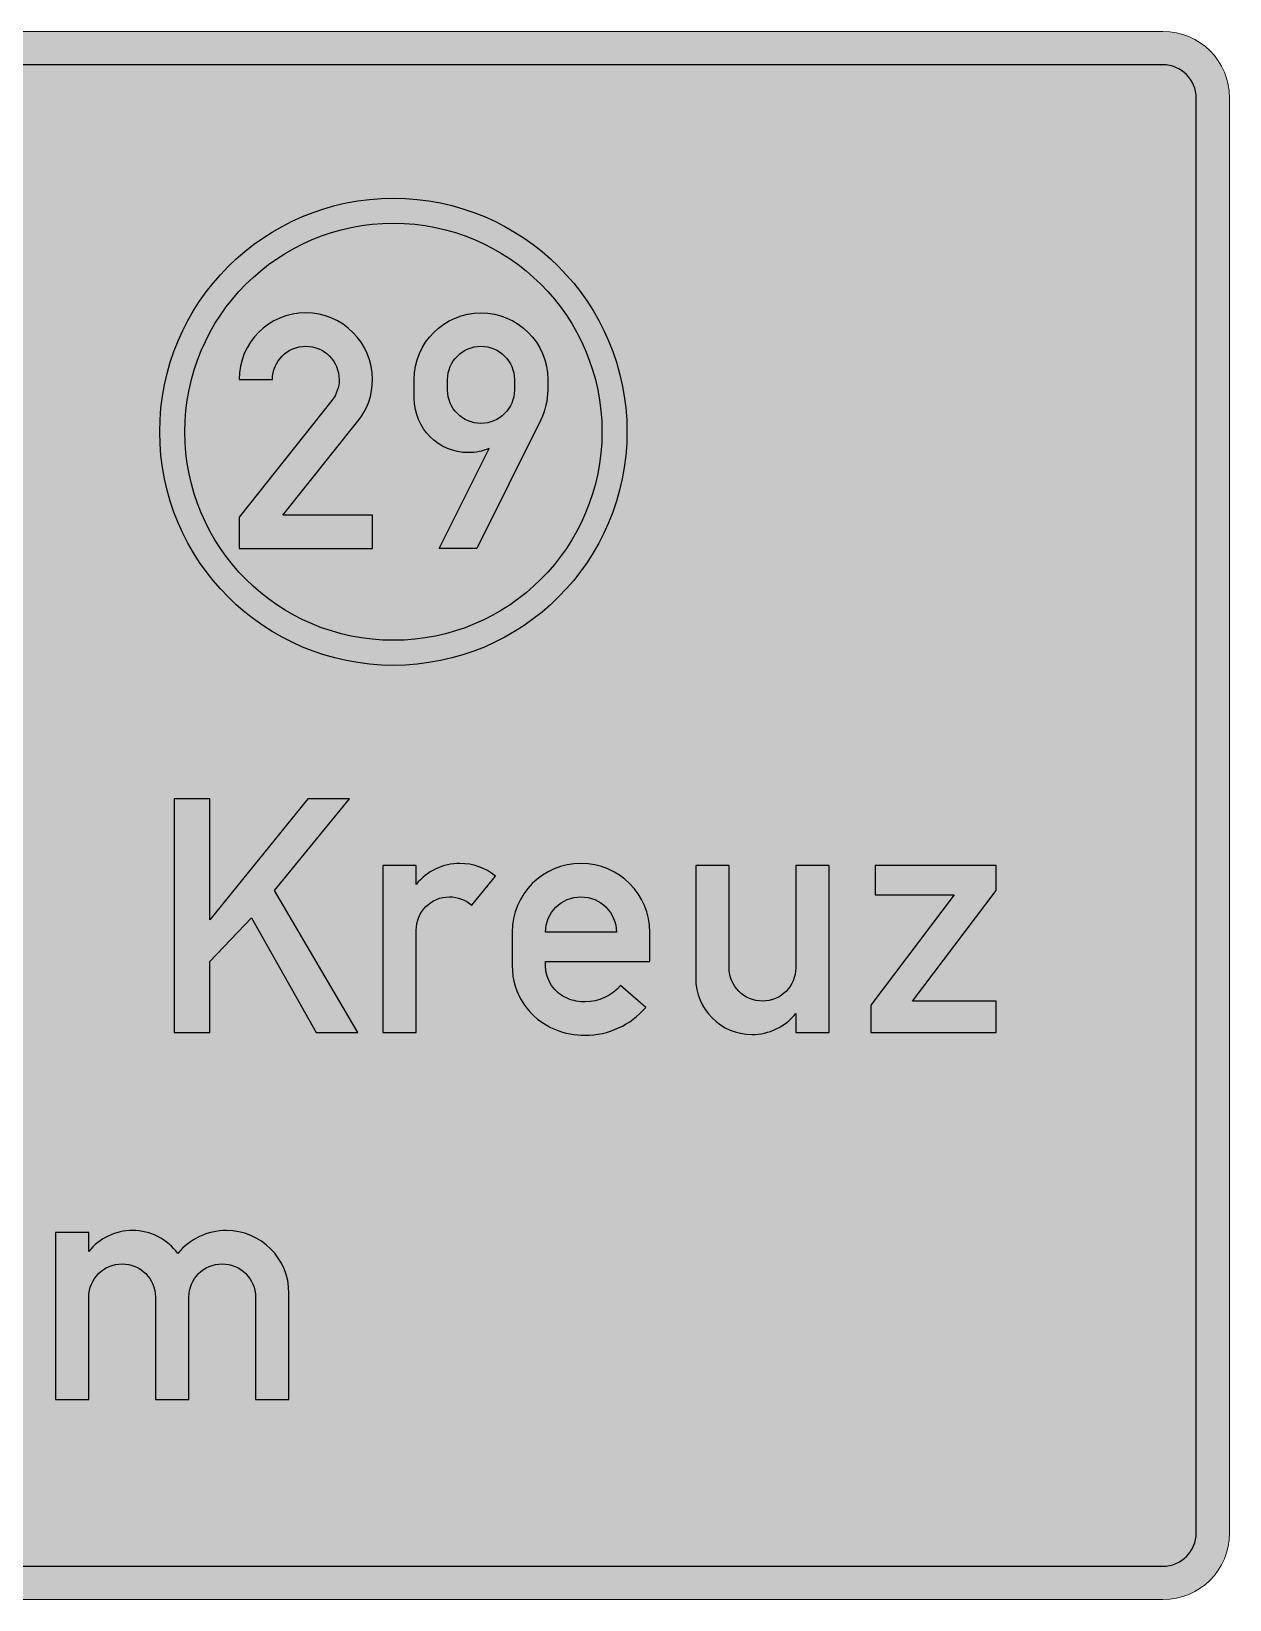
# Model space of a CAD drawing. Header units: centimetres. Extents: x -216 to 216, y -118 to 118.
# Drawn here: x 36.4 to 215.9, y -117.5 to 117.5 of the extents above; entities that cross this region are included whole.
import ezdxf

# ---------------------------------------------------------------- set-up
doc = ezdxf.new("R2010")
doc.units = ezdxf.units.CM
doc.header["$MEASUREMENT"] = 0
doc.layers.add('Ebene 1', color=7, linetype='Continuous')

msp = doc.modelspace()

# ---------------------------------------------------------------- hatches: boundary and pattern name
at = {"layer": 'Ebene 1', "true_color": 0xfefefe}
h = msp.add_hatch(color=7, dxfattribs=at)
edge = h.paths.add_edge_path()
edge.add_spline(control_points=[(-205.935, 117.5), (-205.935, 117.5), (-205.9374, 117.5), (-205.9374, 117.5), (-205.9374, 117.5), (205.935, 117.5), (205.935, 117.5), (211.46063, 117.5), (215.935, 113.02563), (215.935, 107.5), (215.935, 107.5), (215.935, -107.5), (215.935, -107.5), (215.935, -113.02563), (211.46063, -117.5), (205.935, -117.5), (205.935, -117.5), (-205.935, -117.5), (-205.935, -117.5), (-211.46063, -117.5), (-215.935, -113.02563), (-215.935, -107.5), (-215.935, -107.5), (-215.935, 107.5), (-215.935, 107.5), (-215.935, 113.02563), (-211.46063, 117.5), (-205.935, 117.5)], knot_values=[0, 0, 0, 0, 0.111111111, 0.111111111, 0.111111111, 0.222222222, 0.222222222, 0.222222222, 0.333333333, 0.333333333, 0.333333333, 0.444444444, 0.444444444, 0.444444444, 0.555555556, 0.555555556, 0.555555556, 0.666666667, 0.666666667, 0.666666667, 0.777777778, 0.777777778, 0.777777778, 0.888888889, 0.888888889, 0.888888889, 1, 1, 1, 1], degree=3, periodic=1)
at = {"layer": 'Ebene 1', "true_color": 0x0060aa}
h = msp.add_hatch(color=144, dxfattribs=at)
edge = h.paths.add_edge_path()
edge.add_spline(control_points=[(-205.935, 112.5), (-205.935, 112.5), (-205.9374, 112.5), (-205.9374, 112.5), (-205.9374, 112.5), (205.935, 112.5), (205.935, 112.5), (208.69781, 112.5), (210.935, 110.26281), (210.935, 107.5), (210.935, 107.5), (210.935, -107.5), (210.935, -107.5), (210.935, -110.26281), (208.69781, -112.5), (205.935, -112.5), (205.935, -112.5), (-205.935, -112.5), (-205.935, -112.5), (-208.69781, -112.5), (-210.935, -110.26281), (-210.935, -107.5), (-210.935, -107.5), (-210.935, 107.5), (-210.935, 107.5), (-210.935, 110.26281), (-208.69781, 112.5), (-205.935, 112.5)], knot_values=[0, 0, 0, 0, 0.111111111, 0.111111111, 0.111111111, 0.222222222, 0.222222222, 0.222222222, 0.333333333, 0.333333333, 0.333333333, 0.444444444, 0.444444444, 0.444444444, 0.555555556, 0.555555556, 0.555555556, 0.666666667, 0.666666667, 0.666666667, 0.777777778, 0.777777778, 0.777777778, 0.888888889, 0.888888889, 0.888888889, 1, 1, 1, 1], degree=3, periodic=1)
at = {"layer": 'Ebene 1', "true_color": 0xfefefe}
h = msp.add_hatch(color=7, dxfattribs=at)
edge = h.paths.add_edge_path()
edge.add_spline(control_points=[(90.645, 92.5), (71.3053, 92.5), (55.645, 76.8397), (55.645, 57.5), (55.645, 38.1603), (71.3053, 22.5), (90.645, 22.5), (109.9847, 22.5), (125.645, 38.1603), (125.645, 57.5), (125.645, 76.8397), (109.9847, 92.5), (90.645, 92.5)], knot_values=[0, 0, 0, 0, 0.25, 0.25, 0.25, 0.5, 0.5, 0.5, 0.75, 0.75, 0.75, 1, 1, 1, 1], degree=3, periodic=1)
at = {"layer": 'Ebene 1', "true_color": 0x0060aa}
h = msp.add_hatch(color=144, dxfattribs=at)
edge = h.paths.add_edge_path()
edge.add_spline(control_points=[(90.645, 88.75), (73.37741, 88.75), (59.395, 74.76759), (59.395, 57.5), (59.395, 40.23241), (73.37741, 26.25), (90.645, 26.25), (107.91259, 26.25), (121.895, 40.23241), (121.895, 57.5), (121.895, 74.76759), (107.91259, 88.75), (90.645, 88.75)], knot_values=[0, 0, 0, 0, 0.25, 0.25, 0.25, 0.5, 0.5, 0.5, 0.75, 0.75, 0.75, 1, 1, 1, 1], degree=3, periodic=1)
at = {"layer": 'Ebene 1', "true_color": 0xfefefe}
h = msp.add_hatch(color=7, dxfattribs=at)
edge = h.paths.add_edge_path()
edge.add_spline(control_points=[(82.5207, 65.3125), (82.5207, 68.07391), (80.28211, 70.3125), (77.5207, 70.3125), (74.75926, 70.3125), (72.5207, 68.07391), (72.5207, 65.3125), (72.5207, 65.3125), (67.5207, 65.3125), (67.5207, 65.3125), (67.5207, 70.83534), (71.99783, 75.3125), (77.5207, 75.3125), (83.04354, 75.3125), (87.5207, 70.83534), (87.5207, 65.31247), (87.5207, 63.04269), (86.74851, 60.84044), (85.33108, 59.06766), (85.33108, 59.06766), (74.0832, 45), (74.0832, 45), (74.0832, 45), (87.5207, 45), (87.5207, 45), (87.5207, 45), (87.5207, 40), (87.5207, 40), (87.5207, 40), (67.5207, 40), (67.5207, 40), (67.5207, 40), (67.5207, 44.6875), (67.5207, 44.6875), (67.5207, 44.6875), (81.43558, 62.20222), (81.43558, 62.20222), (82.1382, 63.08666), (82.5207, 64.18294), (82.5207, 65.3125)], knot_values=[0, 0, 0, 0, 0.076923077, 0.076923077, 0.076923077, 0.153846154, 0.153846154, 0.153846154, 0.230769231, 0.230769231, 0.230769231, 0.307692308, 0.307692308, 0.307692308, 0.384615385, 0.384615385, 0.384615385, 0.461538462, 0.461538462, 0.461538462, 0.538461538, 0.538461538, 0.538461538, 0.615384615, 0.615384615, 0.615384615, 0.692307692, 0.692307692, 0.692307692, 0.769230769, 0.769230769, 0.769230769, 0.846153846, 0.846153846, 0.846153846, 0.923076923, 0.923076923, 0.923076923, 1, 1, 1, 1], degree=3, periodic=1)
h = msp.add_hatch(color=7, dxfattribs=at)
edge = h.paths.add_edge_path()
edge.add_spline(control_points=[(104.99008, 54.98731), (104.99008, 54.98731), (97.5207, 40), (97.5207, 40), (97.5207, 40), (103.1457, 40), (103.1457, 40), (103.1457, 40), (112.72786, 59.30375), (112.72786, 59.30375), (113.41376, 60.68556), (113.7707, 62.20728), (113.7707, 63.75), (113.7707, 63.75), (113.7707, 65.3125), (113.7707, 65.3125), (113.7707, 70.83534), (109.29354, 75.3125), (103.7707, 75.3125), (98.24783, 75.3125), (93.7707, 70.83534), (93.7707, 65.3125), (93.7707, 65.3125), (93.7707, 62.5), (93.7707, 62.5), (93.7707, 58.01266), (97.40836, 54.375), (101.89567, 54.375), (102.95726, 54.375), (104.00851, 54.583), (104.99008, 54.98731)], knot_values=[0, 0, 0, 0, 0.1, 0.1, 0.1, 0.2, 0.2, 0.2, 0.3, 0.3, 0.3, 0.4, 0.4, 0.4, 0.5, 0.5, 0.5, 0.6, 0.6, 0.6, 0.7, 0.7, 0.7, 0.8, 0.8, 0.8, 0.9, 0.9, 0.9, 1, 1, 1, 1], degree=3, periodic=1)
h = msp.add_hatch(color=7, dxfattribs=at)
edge = h.paths.add_edge_path()
edge.add_spline(control_points=[(103.7707, 70.3125), (101.00926, 70.3125), (98.7707, 68.07391), (98.7707, 65.3125), (98.7707, 65.3125), (98.7707, 63.75), (98.7707, 63.75), (98.77067, 60.98856), (101.00926, 58.75), (103.77067, 58.75), (106.53211, 58.75), (108.7707, 60.98856), (108.7707, 63.75), (108.7707, 63.75), (108.7707, 65.3125), (108.7707, 65.3125), (108.7707, 68.07391), (106.53211, 70.3125), (103.7707, 70.3125)], knot_values=[0, 0, 0, 0, 0.166666667, 0.166666667, 0.166666667, 0.333333333, 0.333333333, 0.333333333, 0.5, 0.5, 0.5, 0.666666667, 0.666666667, 0.666666667, 0.833333333, 0.833333333, 0.833333333, 1, 1, 1, 1], degree=3, periodic=1)
h = msp.add_hatch(color=7, dxfattribs=at)
edge = h.paths.add_edge_path()
edge.add_spline(control_points=[(57.81254, 2.5), (57.81254, 2.5), (63.12504, 2.5), (63.12504, 2.5), (63.12504, 2.5), (63.12504, -15.625), (63.12504, -15.625), (63.12504, -15.625), (77.81254, 2.5), (77.81254, 2.5), (77.81254, 2.5), (84.06254, 2.5), (84.06254, 2.5), (84.06254, 2.5), (72.81254, -11.25), (72.81254, -11.25), (72.81254, -11.25), (85.31254, -32.50001), (85.31254, -32.50001), (85.31254, -32.50001), (79.06254, -32.50001), (79.06254, -32.50001), (79.06254, -32.50001), (69.37504, -15.3125), (69.37504, -15.3125), (69.37504, -15.3125), (63.12504, -21.87501), (63.12504, -21.87501), (63.12504, -21.87501), (63.12504, -32.50001), (63.12504, -32.50001), (63.12504, -32.50001), (57.81254, -32.50001), (57.81254, -32.50001), (57.81254, -32.50001), (57.81254, 2.5), (57.81254, 2.5)], knot_values=[0, 0, 0, 0, 0.083333333, 0.083333333, 0.083333333, 0.166666667, 0.166666667, 0.166666667, 0.25, 0.25, 0.25, 0.333333333, 0.333333333, 0.333333333, 0.416666667, 0.416666667, 0.416666667, 0.5, 0.5, 0.5, 0.583333333, 0.583333333, 0.583333333, 0.666666667, 0.666666667, 0.666666667, 0.75, 0.75, 0.75, 0.833333333, 0.833333333, 0.833333333, 0.916666667, 0.916666667, 0.916666667, 1, 1, 1, 1], degree=3, periodic=1)
h = msp.add_hatch(color=7, dxfattribs=at)
edge = h.paths.add_edge_path()
edge.add_spline(control_points=[(94.06254, -7.5), (94.06254, -7.5), (94.06251, -10.32172), (94.06251, -10.32172), (95.66441, -8.33947), (98.07644, -7.1875), (100.62504, -7.1875), (102.55929, -7.1875), (104.43482, -7.8521), (105.93751, -9.06997), (105.93751, -9.06997), (102.3861, -13.45204), (102.3861, -13.45204), (101.4706, -12.6375), (100.28791, -12.1875), (99.06254, -12.1875), (96.3011, -12.1875), (94.06254, -14.4261), (94.06254, -17.1875), (94.06254, -17.1875), (94.06254, -32.50001), (94.06254, -32.50001), (94.06254, -32.50001), (89.06254, -32.50001), (89.06254, -32.50001), (89.06254, -32.50001), (89.06254, -7.5), (89.06254, -7.5), (89.06254, -7.5), (94.06254, -7.5), (94.06254, -7.5)], knot_values=[0, 0, 0, 0, 0.1, 0.1, 0.1, 0.2, 0.2, 0.2, 0.3, 0.3, 0.3, 0.4, 0.4, 0.4, 0.5, 0.5, 0.5, 0.6, 0.6, 0.6, 0.7, 0.7, 0.7, 0.8, 0.8, 0.8, 0.9, 0.9, 0.9, 1, 1, 1, 1], degree=3, periodic=1)
h = msp.add_hatch(color=7, dxfattribs=at)
edge = h.paths.add_edge_path()
edge.add_spline(control_points=[(116.77697, -27.43257), (117.60329, -27.7631), (118.48504, -27.93288), (119.37497, -27.93288), (121.41551, -27.93288), (123.35429, -27.04197), (124.68326, -25.49357), (124.68326, -25.49357), (128.47738, -28.75004), (128.47738, -28.75004), (126.19854, -31.40516), (122.87398, -32.93288), (119.37497, -32.93288), (117.84894, -32.93285), (116.33691, -32.64169), (114.92004, -32.07494), (111.00479, -30.50885), (108.43751, -26.71685), (108.43751, -22.50001), (108.43751, -22.50001), (108.43751, -17.5), (108.43751, -17.5), (108.43751, -11.80457), (113.05454, -7.1875), (118.75001, -7.1875), (124.44544, -7.1875), (129.06251, -11.80457), (129.06251, -17.5), (129.06251, -17.5), (129.06251, -21.87501), (129.06251, -21.87501), (129.06251, -21.87501), (113.43751, -21.87501), (113.43751, -21.87501), (113.43751, -21.87501), (113.43751, -22.50001), (113.43751, -22.50001), (113.43751, -24.67232), (114.76004, -26.62579), (116.77697, -27.43257)], knot_values=[0, 0, 0, 0, 0.076923077, 0.076923077, 0.076923077, 0.153846154, 0.153846154, 0.153846154, 0.230769231, 0.230769231, 0.230769231, 0.307692308, 0.307692308, 0.307692308, 0.384615385, 0.384615385, 0.384615385, 0.461538462, 0.461538462, 0.461538462, 0.538461538, 0.538461538, 0.538461538, 0.615384615, 0.615384615, 0.615384615, 0.692307692, 0.692307692, 0.692307692, 0.769230769, 0.769230769, 0.769230769, 0.846153846, 0.846153846, 0.846153846, 0.923076923, 0.923076923, 0.923076923, 1, 1, 1, 1], degree=3, periodic=1)
h = msp.add_hatch(color=7, dxfattribs=at)
edge = h.paths.add_edge_path()
edge.add_spline(control_points=[(150.93751, -29.67832), (149.3356, -31.66057), (146.92357, -32.81251), (144.37497, -32.81251), (139.7151, -32.81247), (135.93751, -29.03491), (135.93751, -24.37501), (135.93751, -24.37501), (135.93751, -7.5), (135.93751, -7.5), (135.93751, -7.5), (140.93751, -7.5), (140.93751, -7.5), (140.93751, -7.5), (140.93751, -22.81251), (140.93751, -22.81251), (140.93747, -25.57394), (143.17607, -27.81251), (145.93747, -27.81251), (148.69891, -27.81251), (150.93751, -25.57394), (150.93751, -22.81254), (150.93751, -22.81254), (150.93751, -7.5), (150.93751, -7.5), (150.93751, -7.5), (155.93751, -7.5), (155.93751, -7.5), (155.93751, -7.5), (155.93751, -32.50001), (155.93751, -32.50001), (155.93751, -32.50001), (150.93751, -32.50001), (150.93751, -32.50001), (150.93751, -32.50001), (150.93751, -29.67832), (150.93751, -29.67832)], knot_values=[0, 0, 0, 0, 0.083333333, 0.083333333, 0.083333333, 0.166666667, 0.166666667, 0.166666667, 0.25, 0.25, 0.25, 0.333333333, 0.333333333, 0.333333333, 0.416666667, 0.416666667, 0.416666667, 0.5, 0.5, 0.5, 0.583333333, 0.583333333, 0.583333333, 0.666666667, 0.666666667, 0.666666667, 0.75, 0.75, 0.75, 0.833333333, 0.833333333, 0.833333333, 0.916666667, 0.916666667, 0.916666667, 1, 1, 1, 1], degree=3, periodic=1)
h = msp.add_hatch(color=7, dxfattribs=at)
edge = h.paths.add_edge_path()
edge.add_spline(control_points=[(162.18751, -28.43751), (162.18751, -28.43751), (174.68751, -11.875), (174.68751, -11.875), (174.68751, -11.875), (162.81251, -11.875), (162.81251, -11.875), (162.81251, -11.875), (162.81251, -7.5), (162.81251, -7.5), (162.81251, -7.5), (180.93751, -7.5), (180.93751, -7.5), (180.93751, -7.5), (180.93751, -11.25), (180.93751, -11.25), (180.93751, -11.25), (168.43751, -27.81251), (168.43751, -27.81251), (168.43751, -27.81251), (180.93751, -27.81251), (180.93751, -27.81251), (180.93751, -27.81251), (180.93751, -32.50001), (180.93751, -32.50001), (180.93751, -32.50001), (162.18751, -32.50001), (162.18751, -32.50001), (162.18751, -32.50001), (162.18751, -28.43751), (162.18751, -28.43751)], knot_values=[0, 0, 0, 0, 0.1, 0.1, 0.1, 0.2, 0.2, 0.2, 0.3, 0.3, 0.3, 0.4, 0.4, 0.4, 0.5, 0.5, 0.5, 0.6, 0.6, 0.6, 0.7, 0.7, 0.7, 0.8, 0.8, 0.8, 0.9, 0.9, 0.9, 1, 1, 1, 1], degree=3, periodic=1)
h = msp.add_hatch(color=7, dxfattribs=at)
edge = h.paths.add_edge_path()
edge.add_spline(control_points=[(118.75001, -12.1875), (115.81597, -12.1875), (113.43751, -14.566), (113.43751, -17.5), (113.43751, -17.5), (124.06251, -17.5), (124.06251, -17.5), (124.06251, -14.566), (121.68401, -12.1875), (118.75001, -12.1875)], knot_values=[0, 0, 0, 0, 0.333333333, 0.333333333, 0.333333333, 0.666666667, 0.666666667, 0.666666667, 1, 1, 1, 1], degree=3, periodic=1)
h = msp.add_hatch(color=7, dxfattribs=at)
edge = h.paths.add_edge_path()
edge.add_spline(control_points=[(44.99987, -65.32172), (46.60178, -63.33947), (49.01381, -62.1875), (51.5624, -62.1875), (54.24865, -62.1875), (56.77437, -63.46663), (58.36399, -65.63206), (60.14449, -63.45213), (62.81021, -62.1875), (65.62487, -62.1875), (70.80256, -62.1875), (74.9999, -66.38484), (74.9999, -71.56253), (74.9999, -71.56253), (74.9999, -87.5), (74.9999, -87.5), (74.9999, -87.5), (69.9999, -87.5), (69.9999, -87.5), (69.9999, -87.5), (69.9999, -72.1875), (69.9999, -72.1875), (69.9999, -69.42609), (67.76131, -67.1875), (64.9999, -67.1875), (62.23846, -67.1875), (59.9999, -69.42609), (59.9999, -72.1875), (59.9999, -72.1875), (59.9999, -87.5), (59.9999, -87.5), (59.9999, -87.5), (54.9999, -87.5), (54.9999, -87.5), (54.9999, -87.5), (54.9999, -72.1875), (54.9999, -72.1875), (54.9999, -69.42609), (52.76131, -67.1875), (49.9999, -67.1875), (47.23846, -67.1875), (44.9999, -69.42609), (44.9999, -72.1875), (44.9999, -72.1875), (44.9999, -87.5), (44.9999, -87.5), (44.9999, -87.5), (39.9999, -87.5), (39.9999, -87.5), (39.9999, -87.5), (39.9999, -62.5), (39.9999, -62.5), (39.9999, -62.5), (44.9999, -62.5), (44.9999, -62.5), (44.9999, -62.5), (44.99987, -65.32172), (44.99987, -65.32172)], knot_values=[0, 0, 0, 0, 0.052631579, 0.052631579, 0.052631579, 0.105263158, 0.105263158, 0.105263158, 0.157894737, 0.157894737, 0.157894737, 0.210526316, 0.210526316, 0.210526316, 0.263157895, 0.263157895, 0.263157895, 0.315789474, 0.315789474, 0.315789474, 0.368421053, 0.368421053, 0.368421053, 0.421052632, 0.421052632, 0.421052632, 0.473684211, 0.473684211, 0.473684211, 0.526315789, 0.526315789, 0.526315789, 0.578947368, 0.578947368, 0.578947368, 0.631578947, 0.631578947, 0.631578947, 0.684210526, 0.684210526, 0.684210526, 0.736842105, 0.736842105, 0.736842105, 0.789473684, 0.789473684, 0.789473684, 0.842105263, 0.842105263, 0.842105263, 0.894736842, 0.894736842, 0.894736842, 0.947368421, 0.947368421, 0.947368421, 1, 1, 1, 1], degree=3, periodic=1)

# ---------------------------------------------------------------- linework, layer by layer
at = {"layer": 'Ebene 1', "color": 250, "lineweight": 0}
msp.add_open_spline([(-205.935, 117.5), (-205.935, 117.5), (-205.9374, 117.5), (-205.9374, 117.5), (-205.9374, 117.5), (205.935, 117.5), (205.935, 117.5), (211.46063, 117.5), (215.935, 113.02563), (215.935, 107.5), (215.935, 107.5), (215.935, -107.5), (215.935, -107.5), (215.935, -113.02563), (211.46063, -117.5), (205.935, -117.5), (205.935, -117.5), (-205.935, -117.5), (-205.935, -117.5), (-211.46063, -117.5), (-215.935, -113.02563), (-215.935, -107.5), (-215.935, -107.5), (-215.935, 107.5), (-215.935, 107.5), (-215.935, 113.02563), (-211.46063, 117.5), (-205.935, 117.5)], degree=3, knots=[0, 0, 0, 0, 0.111111111, 0.111111111, 0.111111111, 0.222222222, 0.222222222, 0.222222222, 0.333333333, 0.333333333, 0.333333333, 0.444444444, 0.444444444, 0.444444444, 0.555555556, 0.555555556, 0.555555556, 0.666666667, 0.666666667, 0.666666667, 0.777777778, 0.777777778, 0.777777778, 0.888888889, 0.888888889, 0.888888889, 1, 1, 1, 1], dxfattribs=at)
at = {"layer": 'Ebene 1', "color": 144}
for points, knots in [([(-205.935, 112.5), (-205.935, 112.5), (-205.9374, 112.5), (-205.9374, 112.5), (-205.9374, 112.5), (205.935, 112.5), (205.935, 112.5), (208.69781, 112.5), (210.935, 110.26281), (210.935, 107.5), (210.935, 107.5), (210.935, -107.5), (210.935, -107.5), (210.935, -110.26281), (208.69781, -112.5), (205.935, -112.5), (205.935, -112.5), (-205.935, -112.5), (-205.935, -112.5), (-208.69781, -112.5), (-210.935, -110.26281), (-210.935, -107.5), (-210.935, -107.5), (-210.935, 107.5), (-210.935, 107.5), (-210.935, 110.26281), (-208.69781, 112.5), (-205.935, 112.5)], [0, 0, 0, 0, 0.111111111, 0.111111111, 0.111111111, 0.222222222, 0.222222222, 0.222222222, 0.333333333, 0.333333333, 0.333333333, 0.444444444, 0.444444444, 0.444444444, 0.555555556, 0.555555556, 0.555555556, 0.666666667, 0.666666667, 0.666666667, 0.777777778, 0.777777778, 0.777777778, 0.888888889, 0.888888889, 0.888888889, 1, 1, 1, 1]), ([(90.645, 88.75), (73.37741, 88.75), (59.395, 74.76759), (59.395, 57.5), (59.395, 40.23241), (73.37741, 26.25), (90.645, 26.25), (107.91259, 26.25), (121.895, 40.23241), (121.895, 57.5), (121.895, 74.76759), (107.91259, 88.75), (90.645, 88.75)], [0, 0, 0, 0, 0.25, 0.25, 0.25, 0.5, 0.5, 0.5, 0.75, 0.75, 0.75, 1, 1, 1, 1])]:
    msp.add_open_spline(points, degree=3, knots=knots, dxfattribs=at)
at = {"layer": 'Ebene 1', "color": 7}
for points, knots in [([(90.645, 92.5), (71.3053, 92.5), (55.645, 76.8397), (55.645, 57.5), (55.645, 38.1603), (71.3053, 22.5), (90.645, 22.5), (109.9847, 22.5), (125.645, 38.1603), (125.645, 57.5), (125.645, 76.8397), (109.9847, 92.5), (90.645, 92.5)], [0, 0, 0, 0, 0.25, 0.25, 0.25, 0.5, 0.5, 0.5, 0.75, 0.75, 0.75, 1, 1, 1, 1]), ([(82.5207, 65.3125), (82.5207, 68.07391), (80.28211, 70.3125), (77.5207, 70.3125), (74.75926, 70.3125), (72.5207, 68.07391), (72.5207, 65.3125), (72.5207, 65.3125), (67.5207, 65.3125), (67.5207, 65.3125), (67.5207, 70.83534), (71.99783, 75.3125), (77.5207, 75.3125), (83.04354, 75.3125), (87.5207, 70.83534), (87.5207, 65.31247), (87.5207, 63.04269), (86.74851, 60.84044), (85.33108, 59.06766), (85.33108, 59.06766), (74.0832, 45), (74.0832, 45), (74.0832, 45), (87.5207, 45), (87.5207, 45), (87.5207, 45), (87.5207, 40), (87.5207, 40), (87.5207, 40), (67.5207, 40), (67.5207, 40), (67.5207, 40), (67.5207, 44.6875), (67.5207, 44.6875), (67.5207, 44.6875), (81.43558, 62.20222), (81.43558, 62.20222), (82.1382, 63.08666), (82.5207, 64.18294), (82.5207, 65.3125)], [0, 0, 0, 0, 0.076923077, 0.076923077, 0.076923077, 0.153846154, 0.153846154, 0.153846154, 0.230769231, 0.230769231, 0.230769231, 0.307692308, 0.307692308, 0.307692308, 0.384615385, 0.384615385, 0.384615385, 0.461538462, 0.461538462, 0.461538462, 0.538461538, 0.538461538, 0.538461538, 0.615384615, 0.615384615, 0.615384615, 0.692307692, 0.692307692, 0.692307692, 0.769230769, 0.769230769, 0.769230769, 0.846153846, 0.846153846, 0.846153846, 0.923076923, 0.923076923, 0.923076923, 1, 1, 1, 1]), ([(104.99008, 54.98731), (104.99008, 54.98731), (97.5207, 40), (97.5207, 40), (97.5207, 40), (103.1457, 40), (103.1457, 40), (103.1457, 40), (112.72786, 59.30375), (112.72786, 59.30375), (113.41376, 60.68556), (113.7707, 62.20728), (113.7707, 63.75), (113.7707, 63.75), (113.7707, 65.3125), (113.7707, 65.3125), (113.7707, 70.83534), (109.29354, 75.3125), (103.7707, 75.3125), (98.24783, 75.3125), (93.7707, 70.83534), (93.7707, 65.3125), (93.7707, 65.3125), (93.7707, 62.5), (93.7707, 62.5), (93.7707, 58.01266), (97.40836, 54.375), (101.89567, 54.375), (102.95726, 54.375), (104.00851, 54.583), (104.99008, 54.98731)], [0, 0, 0, 0, 0.1, 0.1, 0.1, 0.2, 0.2, 0.2, 0.3, 0.3, 0.3, 0.4, 0.4, 0.4, 0.5, 0.5, 0.5, 0.6, 0.6, 0.6, 0.7, 0.7, 0.7, 0.8, 0.8, 0.8, 0.9, 0.9, 0.9, 1, 1, 1, 1]), ([(103.7707, 70.3125), (101.00926, 70.3125), (98.7707, 68.07391), (98.7707, 65.3125), (98.7707, 65.3125), (98.7707, 63.75), (98.7707, 63.75), (98.77067, 60.98856), (101.00926, 58.75), (103.77067, 58.75), (106.53211, 58.75), (108.7707, 60.98856), (108.7707, 63.75), (108.7707, 63.75), (108.7707, 65.3125), (108.7707, 65.3125), (108.7707, 68.07391), (106.53211, 70.3125), (103.7707, 70.3125)], [0, 0, 0, 0, 0.166666667, 0.166666667, 0.166666667, 0.333333333, 0.333333333, 0.333333333, 0.5, 0.5, 0.5, 0.666666667, 0.666666667, 0.666666667, 0.833333333, 0.833333333, 0.833333333, 1, 1, 1, 1]), ([(57.81254, 2.5), (57.81254, 2.5), (63.12504, 2.5), (63.12504, 2.5), (63.12504, 2.5), (63.12504, -15.625), (63.12504, -15.625), (63.12504, -15.625), (77.81254, 2.5), (77.81254, 2.5), (77.81254, 2.5), (84.06254, 2.5), (84.06254, 2.5), (84.06254, 2.5), (72.81254, -11.25), (72.81254, -11.25), (72.81254, -11.25), (85.31254, -32.50001), (85.31254, -32.50001), (85.31254, -32.50001), (79.06254, -32.50001), (79.06254, -32.50001), (79.06254, -32.50001), (69.37504, -15.3125), (69.37504, -15.3125), (69.37504, -15.3125), (63.12504, -21.87501), (63.12504, -21.87501), (63.12504, -21.87501), (63.12504, -32.50001), (63.12504, -32.50001), (63.12504, -32.50001), (57.81254, -32.50001), (57.81254, -32.50001), (57.81254, -32.50001), (57.81254, 2.5), (57.81254, 2.5)], [0, 0, 0, 0, 0.083333333, 0.083333333, 0.083333333, 0.166666667, 0.166666667, 0.166666667, 0.25, 0.25, 0.25, 0.333333333, 0.333333333, 0.333333333, 0.416666667, 0.416666667, 0.416666667, 0.5, 0.5, 0.5, 0.583333333, 0.583333333, 0.583333333, 0.666666667, 0.666666667, 0.666666667, 0.75, 0.75, 0.75, 0.833333333, 0.833333333, 0.833333333, 0.916666667, 0.916666667, 0.916666667, 1, 1, 1, 1]), ([(94.06254, -7.5), (94.06254, -7.5), (94.06251, -10.32172), (94.06251, -10.32172), (95.66441, -8.33947), (98.07644, -7.1875), (100.62504, -7.1875), (102.55929, -7.1875), (104.43482, -7.8521), (105.93751, -9.06997), (105.93751, -9.06997), (102.3861, -13.45204), (102.3861, -13.45204), (101.4706, -12.6375), (100.28791, -12.1875), (99.06254, -12.1875), (96.3011, -12.1875), (94.06254, -14.4261), (94.06254, -17.1875), (94.06254, -17.1875), (94.06254, -32.50001), (94.06254, -32.50001), (94.06254, -32.50001), (89.06254, -32.50001), (89.06254, -32.50001), (89.06254, -32.50001), (89.06254, -7.5), (89.06254, -7.5), (89.06254, -7.5), (94.06254, -7.5), (94.06254, -7.5)], [0, 0, 0, 0, 0.1, 0.1, 0.1, 0.2, 0.2, 0.2, 0.3, 0.3, 0.3, 0.4, 0.4, 0.4, 0.5, 0.5, 0.5, 0.6, 0.6, 0.6, 0.7, 0.7, 0.7, 0.8, 0.8, 0.8, 0.9, 0.9, 0.9, 1, 1, 1, 1]), ([(116.77697, -27.43257), (117.60329, -27.7631), (118.48504, -27.93288), (119.37497, -27.93288), (121.41551, -27.93288), (123.35429, -27.04197), (124.68326, -25.49357), (124.68326, -25.49357), (128.47738, -28.75004), (128.47738, -28.75004), (126.19854, -31.40516), (122.87398, -32.93288), (119.37497, -32.93288), (117.84894, -32.93285), (116.33691, -32.64169), (114.92004, -32.07494), (111.00479, -30.50885), (108.43751, -26.71685), (108.43751, -22.50001), (108.43751, -22.50001), (108.43751, -17.5), (108.43751, -17.5), (108.43751, -11.80457), (113.05454, -7.1875), (118.75001, -7.1875), (124.44544, -7.1875), (129.06251, -11.80457), (129.06251, -17.5), (129.06251, -17.5), (129.06251, -21.87501), (129.06251, -21.87501), (129.06251, -21.87501), (113.43751, -21.87501), (113.43751, -21.87501), (113.43751, -21.87501), (113.43751, -22.50001), (113.43751, -22.50001), (113.43751, -24.67232), (114.76004, -26.62579), (116.77697, -27.43257)], [0, 0, 0, 0, 0.076923077, 0.076923077, 0.076923077, 0.153846154, 0.153846154, 0.153846154, 0.230769231, 0.230769231, 0.230769231, 0.307692308, 0.307692308, 0.307692308, 0.384615385, 0.384615385, 0.384615385, 0.461538462, 0.461538462, 0.461538462, 0.538461538, 0.538461538, 0.538461538, 0.615384615, 0.615384615, 0.615384615, 0.692307692, 0.692307692, 0.692307692, 0.769230769, 0.769230769, 0.769230769, 0.846153846, 0.846153846, 0.846153846, 0.923076923, 0.923076923, 0.923076923, 1, 1, 1, 1]), ([(150.93751, -29.67832), (149.3356, -31.66057), (146.92357, -32.81251), (144.37497, -32.81251), (139.7151, -32.81247), (135.93751, -29.03491), (135.93751, -24.37501), (135.93751, -24.37501), (135.93751, -7.5), (135.93751, -7.5), (135.93751, -7.5), (140.93751, -7.5), (140.93751, -7.5), (140.93751, -7.5), (140.93751, -22.81251), (140.93751, -22.81251), (140.93747, -25.57394), (143.17607, -27.81251), (145.93747, -27.81251), (148.69891, -27.81251), (150.93751, -25.57394), (150.93751, -22.81254), (150.93751, -22.81254), (150.93751, -7.5), (150.93751, -7.5), (150.93751, -7.5), (155.93751, -7.5), (155.93751, -7.5), (155.93751, -7.5), (155.93751, -32.50001), (155.93751, -32.50001), (155.93751, -32.50001), (150.93751, -32.50001), (150.93751, -32.50001), (150.93751, -32.50001), (150.93751, -29.67832), (150.93751, -29.67832)], [0, 0, 0, 0, 0.083333333, 0.083333333, 0.083333333, 0.166666667, 0.166666667, 0.166666667, 0.25, 0.25, 0.25, 0.333333333, 0.333333333, 0.333333333, 0.416666667, 0.416666667, 0.416666667, 0.5, 0.5, 0.5, 0.583333333, 0.583333333, 0.583333333, 0.666666667, 0.666666667, 0.666666667, 0.75, 0.75, 0.75, 0.833333333, 0.833333333, 0.833333333, 0.916666667, 0.916666667, 0.916666667, 1, 1, 1, 1]), ([(162.18751, -28.43751), (162.18751, -28.43751), (174.68751, -11.875), (174.68751, -11.875), (174.68751, -11.875), (162.81251, -11.875), (162.81251, -11.875), (162.81251, -11.875), (162.81251, -7.5), (162.81251, -7.5), (162.81251, -7.5), (180.93751, -7.5), (180.93751, -7.5), (180.93751, -7.5), (180.93751, -11.25), (180.93751, -11.25), (180.93751, -11.25), (168.43751, -27.81251), (168.43751, -27.81251), (168.43751, -27.81251), (180.93751, -27.81251), (180.93751, -27.81251), (180.93751, -27.81251), (180.93751, -32.50001), (180.93751, -32.50001), (180.93751, -32.50001), (162.18751, -32.50001), (162.18751, -32.50001), (162.18751, -32.50001), (162.18751, -28.43751), (162.18751, -28.43751)], [0, 0, 0, 0, 0.1, 0.1, 0.1, 0.2, 0.2, 0.2, 0.3, 0.3, 0.3, 0.4, 0.4, 0.4, 0.5, 0.5, 0.5, 0.6, 0.6, 0.6, 0.7, 0.7, 0.7, 0.8, 0.8, 0.8, 0.9, 0.9, 0.9, 1, 1, 1, 1]), ([(118.75001, -12.1875), (115.81597, -12.1875), (113.43751, -14.566), (113.43751, -17.5), (113.43751, -17.5), (124.06251, -17.5), (124.06251, -17.5), (124.06251, -14.566), (121.68401, -12.1875), (118.75001, -12.1875)], [0, 0, 0, 0, 0.333333333, 0.333333333, 0.333333333, 0.666666667, 0.666666667, 0.666666667, 1, 1, 1, 1]), ([(44.99987, -65.32172), (46.60178, -63.33947), (49.01381, -62.1875), (51.5624, -62.1875), (54.24865, -62.1875), (56.77437, -63.46663), (58.36399, -65.63206), (60.14449, -63.45213), (62.81021, -62.1875), (65.62487, -62.1875), (70.80256, -62.1875), (74.9999, -66.38484), (74.9999, -71.56253), (74.9999, -71.56253), (74.9999, -87.5), (74.9999, -87.5), (74.9999, -87.5), (69.9999, -87.5), (69.9999, -87.5), (69.9999, -87.5), (69.9999, -72.1875), (69.9999, -72.1875), (69.9999, -69.42609), (67.76131, -67.1875), (64.9999, -67.1875), (62.23846, -67.1875), (59.9999, -69.42609), (59.9999, -72.1875), (59.9999, -72.1875), (59.9999, -87.5), (59.9999, -87.5), (59.9999, -87.5), (54.9999, -87.5), (54.9999, -87.5), (54.9999, -87.5), (54.9999, -72.1875), (54.9999, -72.1875), (54.9999, -69.42609), (52.76131, -67.1875), (49.9999, -67.1875), (47.23846, -67.1875), (44.9999, -69.42609), (44.9999, -72.1875), (44.9999, -72.1875), (44.9999, -87.5), (44.9999, -87.5), (44.9999, -87.5), (39.9999, -87.5), (39.9999, -87.5), (39.9999, -87.5), (39.9999, -62.5), (39.9999, -62.5), (39.9999, -62.5), (44.9999, -62.5), (44.9999, -62.5), (44.9999, -62.5), (44.99987, -65.32172), (44.99987, -65.32172)], [0, 0, 0, 0, 0.052631579, 0.052631579, 0.052631579, 0.105263158, 0.105263158, 0.105263158, 0.157894737, 0.157894737, 0.157894737, 0.210526316, 0.210526316, 0.210526316, 0.263157895, 0.263157895, 0.263157895, 0.315789474, 0.315789474, 0.315789474, 0.368421053, 0.368421053, 0.368421053, 0.421052632, 0.421052632, 0.421052632, 0.473684211, 0.473684211, 0.473684211, 0.526315789, 0.526315789, 0.526315789, 0.578947368, 0.578947368, 0.578947368, 0.631578947, 0.631578947, 0.631578947, 0.684210526, 0.684210526, 0.684210526, 0.736842105, 0.736842105, 0.736842105, 0.789473684, 0.789473684, 0.789473684, 0.842105263, 0.842105263, 0.842105263, 0.894736842, 0.894736842, 0.894736842, 0.947368421, 0.947368421, 0.947368421, 1, 1, 1, 1])]:
    msp.add_open_spline(points, degree=3, knots=knots, dxfattribs=at)

doc.saveas('drawing.dxf')
